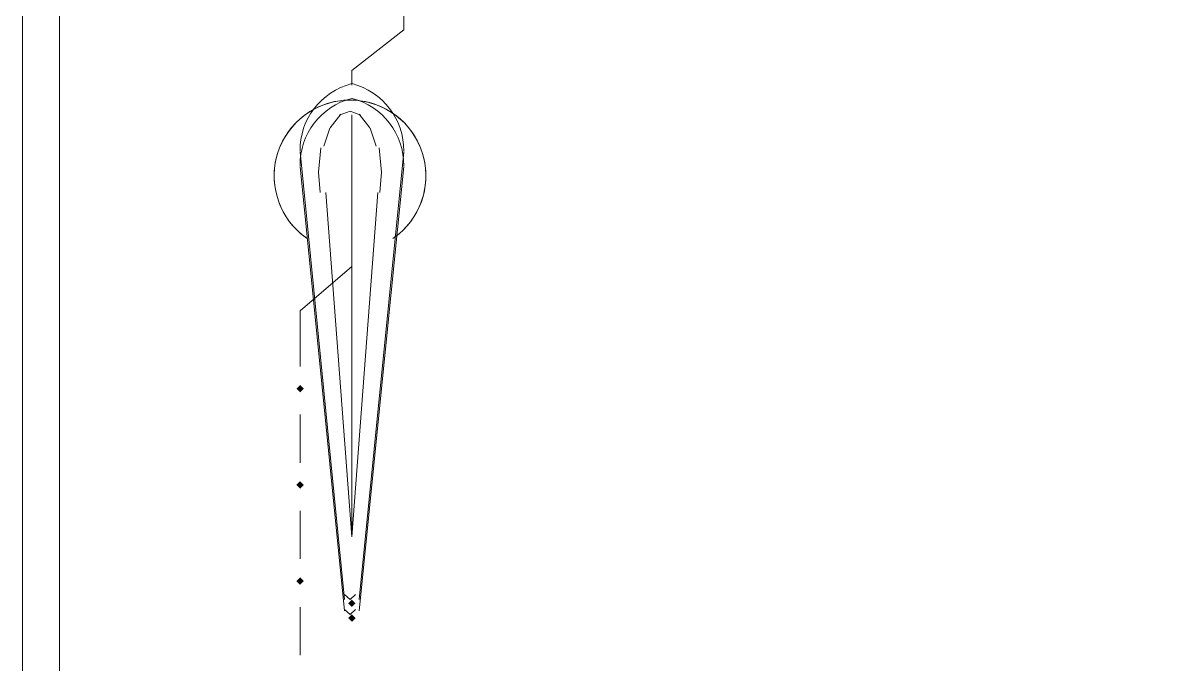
# Model space of a CAD drawing. Header units: millimetres. Extents: x 0 to 17945, y -132 to 1785.
# Drawn here: x 0 to 293.2, y 623.9 to 789.9 of the extents above; entities that cross this region are included whole.
import ezdxf

# ---------------------------------------------------------------- set-up
doc = ezdxf.new("R2010")
doc.units = ezdxf.units.MM

# ---------------------------------------------------------------- blocks, each defined once
blk = doc.blocks.new('TCR_SOLAR_AC_DB_FRONT')
at = {"transparency": 33554559}
for points in [[(72.78, 695.21), (71.82, 694.25), (70.86, 695.21), (71.82, 696.17)], [(72.78, 670.31), (71.82, 669.36), (70.86, 670.31), (71.82, 671.27)], [(72.78, 645.42), (71.82, 644.46), (70.86, 645.42), (71.82, 646.37)], [(86.18, 639.67), (85.23, 638.71), (84.27, 639.67), (85.23, 640.63)], [(86.18, 635.84), (85.23, 634.88), (84.27, 635.84), (85.23, 636.8)], [(86.18, 635.84), (85.23, 634.88), (84.27, 635.84), (85.23, 636.8)]]:
    blk.add_hatch(color=7, dxfattribs=at).paths.add_polyline_path(points, flags=16)
at = {"color": 1, "lineweight": 9}
blk.add_lwpolyline([(899.18, 0), (899.18, 1400), (0, 1400), (0, 0)], dxfattribs=at)
at = {"lineweight": 9}
blk.add_lwpolyline([(9.58, 1390.42), (889.6, 1390.42), (889.6, 10.53), (9.58, 10.53)], close=True, dxfattribs=at)
for points in [[(85.23, 777.56), (98.63, 788.1), (98.63, 804.38)], [(85.23, 777.56), (85.23, 773.73)], [(82.37, 766.29), (79.62, 762.72)], [(82.37, 766.29), (79.62, 762.72)], [(87.55, 765.99), (84.75, 767.03), (81.94, 765.99)], [(87.55, 765.99), (84.75, 767.03), (81.94, 765.99)], [(85.23, 766.07), (85.23, 656.91)], [(85.23, 766.07), (85.23, 656.91)], [(89.87, 762.72), (87.13, 766.29)], [(89.87, 762.72), (87.13, 766.29)], [(79.52, 762.64), (77.95, 757.95)], [(79.52, 762.64), (77.95, 757.95)], [(91.55, 757.96), (89.97, 762.64)], [(91.55, 757.96), (89.97, 762.64)], [(71.82, 756.5), (83.31, 640.63)], [(77.23, 757.52), (76.61, 751.23), (77.04, 745.97)], [(77.23, 757.52), (76.61, 751.23), (77.04, 745.97)], [(87.14, 640.63), (98.63, 756.5)], [(92.89, 751.23), (92.26, 757.53)], [(92.89, 751.23), (92.26, 757.53)], [(71.82, 752.67), (83.31, 637.76)], [(71.82, 752.67), (83.31, 637.76)], [(87.14, 637.76), (98.63, 752.67)], [(87.14, 637.76), (98.63, 752.67)], [(92.45, 745.96), (92.89, 751.23)], [(92.45, 745.96), (92.89, 751.23)], [(78.52, 745.96), (85.23, 656.91), (91.93, 745.96)], [(78.52, 745.96), (85.23, 656.91), (91.93, 745.96)], [(85.23, 728.73), (85.23, 732.56)], [(85.23, 726.81), (85.23, 730.64)], [(85.23, 726.81), (71.82, 715.32), (71.82, 700.96)], [(71.82, 688.51), (71.82, 676.06)], [(71.82, 663.61), (71.82, 651.16)], [(83.32, 641.92), (84.75, 640.63)], [(84.75, 640.63), (86.18, 641.92)], [(71.82, 638.71), (71.82, 626.27)], [(83.32, 638.09), (84.75, 636.8)], [(83.32, 638.09), (84.75, 636.8)], [(84.75, 636.8), (86.18, 638.09)], [(84.75, 636.8), (86.18, 638.09)]]:
    blk.add_lwpolyline(points, dxfattribs=at)
for points in [[(85.18, 774.15, 0.347601), (71.82, 756.7)], [(98.63, 756.7, 0.347625), (85.27, 774.15)], [(95.82, 734.06, 0.328922), (103.5, 756.07, 0.328932), (84.75, 769.9, 0.328932), (65.99, 756.07, 0.328922), (73.67, 734.06)], [(95.82, 734.06, 0.328922), (103.5, 756.07, 0.328932), (84.75, 769.9, 0.328932), (65.99, 756.07, 0.328922), (73.67, 734.06)], [(82.24, 769.74, 0.307427), (65.72, 755.12, 0.307467), (73.22, 734.38)], [(82.24, 769.74, 0.307427), (65.72, 755.12, 0.307467), (73.22, 734.38)], [(85.18, 770.32, 0.347601), (71.82, 752.87)], [(85.18, 770.32, 0.347601), (71.82, 752.87)], [(98.63, 752.87, 0.347625), (85.27, 770.32)], [(98.63, 752.87, 0.347625), (85.27, 770.32)], [(98.63, 752.87, 0.347625), (85.27, 770.32)], [(98.63, 752.87, 0.347625), (85.27, 770.32)], [(96.27, 734.38, 0.307448), (103.77, 755.12, 0.307459), (87.25, 769.74)], [(96.27, 734.38, 0.307448), (103.77, 755.12, 0.307459), (87.25, 769.74)]]:
    blk.add_lwpolyline(points, format="xyb", dxfattribs=at)

msp = doc.modelspace()

# ---------------------------------------------------------------- block references
msp.add_blockref('TCR_SOLAR_AC_DB_FRONT', (0, 0))

doc.saveas('drawing.dxf')
